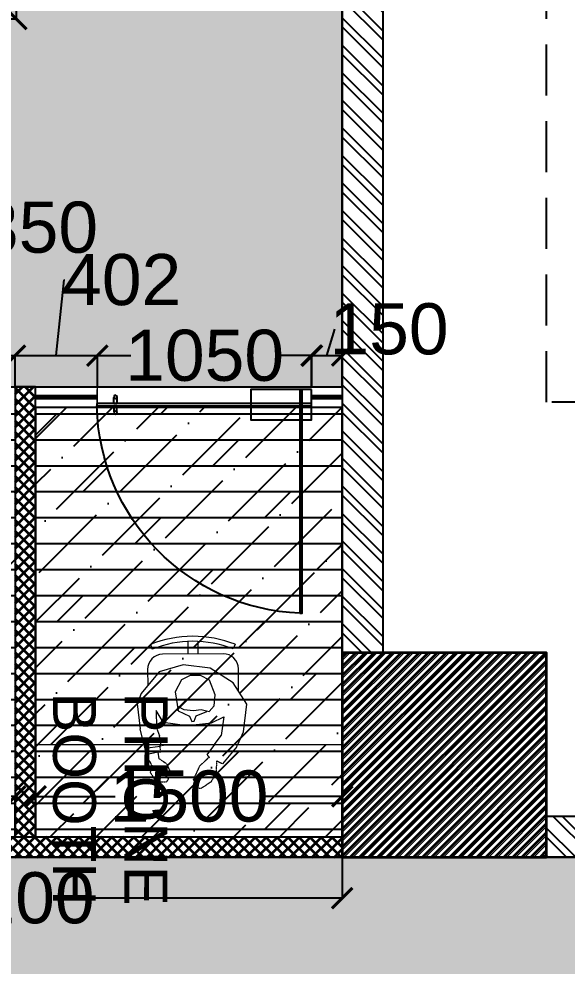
# Model space of a CAD drawing. Header units: millimetres. Extents: x 263321 to 4958806, y 33647 to 987811.
# Drawn here: x 2405170 to 2407852, y 467851 to 472483 of the extents above; entities that cross this region are included whole.
import ezdxf

# ---------------------------------------------------------------- set-up
doc = ezdxf.new("R2010")
doc.units = ezdxf.units.MM
doc.header["$PDMODE"] = 3
doc.linetypes.add('( Hidden )', pattern=[0.375, 0.25, -0.125])
doc.linetypes.add('HIDDEN', pattern=[0.375, 0.25, -0.125])
for name, color, linetype, lineweight in [('A-DOOR-FULL', 40, 'Continuous', 18), ('A-FURN-HUMAN', 252, 'Continuous', 9), ('A-FURN-LOOSE', 24, 'Continuous', 18), ('A-FURN-MODULAR', 6, 'Continuous', 18), ('A-FURN-MODULAR-CHAIR', 5, 'Continuous', 5), ('A-FURN-MODULAR-TABLETOP', 250, 'Continuous', 13), ('A-GLASS PARTITION', 5, 'Continuous', 18), ('A-GYPSUM PARTITION', 250, 'Continuous', 35), ('A-PLAN-COLUMN', 3, 'Continuous', 0), ('A-PLAN-RCC-HATCH', 8, 'Continuous', 13), ('Base 7th & 9th', 250, 'Continuous', 35)]:
    doc.layers.add(name, color=color, linetype=linetype, lineweight=lineweight)
for name, color, linetype in [('A-PLAN-HIDDEN', 1, 'HIDDEN'), ('A-PLAN-WALL', 6, 'Continuous'), ('A-PLAN-WALL HATCH', 8, 'Continuous'), ('CEILING TOA', 7, 'Continuous'), ('CH - MAN', 8, 'Continuous'), ('DOOR', 5, 'Continuous'), ('FLOORING TOA', 7, 'Continuous'), ('PARTITION DIM.', 250, 'Continuous'), ('TEXT', 250, 'Continuous'), ('TOA-FC-MODULAR', 7, 'Continuous')]:
    doc.layers.add(name, color=color, linetype=linetype)
doc.styles.add('ARIAL', font='arial.ttf')
doc.styles.get("Standard").update_dxf_attribs({"font": 'arial.ttf'})
doc.styles.add('TEXT @ 150', font='arial.ttf', dxfattribs={"height": 225})
doc.dimstyles.new('DIM @ 150', dxfattribs={"dimtxt": 225, "dimasz": 100, "dimexe": 1, "dimexo": 0, "dimgap": 0.5, "dimtad": 0, "dimdec": 0, "dimzin": 0, "dimdsep": 46, "dimtxsty": 'TEXT @ 150', "dimblk": 'ARCHTICK', "dimcen": -2, "dimclrd": 8, "dimclre": 8, "dimclrt": 7, "dimadec": 0, "dimazin": 0, "dimtfac": 1, "dimtdec": 0, "dimtofl": 0, "dimtmove": 0, "dimatfit": 3, "dimldrblk": 'OPEN90', "dimfxl": 1, "dimtolj": 1, "dimtzin": 0, "dimlwd": -1, "dimlwe": -1, "dimarcsym": 0})
pattern_1 = [(45, (13069.08, -8478.743), (-26.94076836, 26.94076836), []), (135, (13069.08, -8478.743), (-26.94076836, -26.94076836), [])]
pattern_2 = [(315, (-36049.69, -291334.46), (67.35192, 67.35192), []), (315, (-36049.69, -291379.36), (67.35192, 67.35192), [])]

# ---------------------------------------------------------------- blocks, each defined once
blk = doc.blocks.new('AHU-3')
at = {"layer": 'A-PLAN-WALL HATCH'}
h = blk.add_hatch(dxfattribs=at)
h.set_pattern_fill('ANSI32', color=256, scale=10, angle=-90, style=0)
h.set_pattern_definition(pattern_2)
h.paths.add_polyline_path([(-2549.7, 1790.5), (-2549.7, -2834.5), (-2349.7, -2834.5), (-2349.7, 1790.5)])
h = blk.add_hatch(dxfattribs=at)
h.set_pattern_fill('ANSI32', color=256, scale=10, angle=-90, style=0)
h.set_pattern_definition(pattern_2)
h.paths.add_polyline_path([(-1549.7, -3834.5), (1210.3, -3834.5), (1210.3, -2984.5), (1010.3, -2984.5), (1010.3, -3634.5), (-1549.7, -3634.5)])
at = {"layer": 'A-PLAN-HIDDEN', "ltscale": 1000}
blk.add_lwpolyline([(1350.3, 990.5), (1350.3, -1609.5), (-1549.7, -1609.5), (-1549.7, 990.5)], close=True, dxfattribs=at)
at = {"layer": 'A-PLAN-WALL'}
for points in [[(-2549.7, 1790.5), (-2549.7, -2834.5), (-2349.7, -2834.5), (-2349.7, 1790.5), (-2549.7, 1790.5)], [(-1549.7, -3834.5), (1210.3, -3834.5), (1210.3, -2984.5), (1010.3, -2984.5), (1010.3, -3634.5), (-1549.7, -3634.5), (-1549.7, -3834.5)]]:
    blk.add_lwpolyline(points, dxfattribs=at)
blk = doc.blocks.new('trffcg')
at = {"layer": 'A-FURN-HUMAN', "linetype": '( Hidden )', "lineweight": 5, "ltscale": 2}
for p, q in [((488605.2, 17568.4, 0), (488553.4, 17534.6, 0)), ((488633.3, 17564, 0), (488605.2, 17568.4, 0)), ((488610.1, 17523.4, 0), (488633.3, 17564, 0)), ((488553.4, 17534.6, 0), (488529.5, 17494, 0)), ((488629.8, 17530.9, 0), (488604.5, 17498.6, 0)), ((488604.5, 17498.6, 0), (488610.1, 17523.4, 0)), ((488611.4, 17459.3, 0), (488642.6, 17526, 0)), ((488642.6, 17526, 0), (488629.8, 17530.9, 0)), ((488772.2, 17534.2, 0), (488763.1, 17520.4, 0)), ((488763.1, 17520.4, 0), (488788.2, 17490.7, 0)), ((488822.7, 17536.7, 0), (488772.2, 17534.2, 0)), ((488853.4, 17487.8, 0), (488822.7, 17536.7, 0)), ((488529.5, 17494, 0), (488526, 17435, 0)), ((488763.1, 17494.4, 0), (488751.9, 17489, 0)), ((488751.9, 17489, 0), (488770.7, 17448.8, 0)), ((488783.4, 17469.8, 0), (488763.1, 17494.4, 0)), ((488788.2, 17490.7, 0), (488783.4, 17469.8, 0)), ((488844.1, 17456, 0), (488853.4, 17487.8, 0)), ((488526, 17435, 0), (488497.4, 17449.5, 0)), ((488563.7, 17416.4, 0), (488611.4, 17459.3, 0)), ((488770.7, 17448.8, 0), (488808.5, 17422.2, 0)), ((488873.6, 17401.4, 0), (488844.1, 17456, 0)), ((488431.1, 17372.3, 0), (488423.1, 17355, 0)), ((488574.8, 17403.9, 0), (488563.7, 17416.4, 0)), ((488800.7, 17388.1, 0), (488804.1, 17359.4, 0)), ((488878.4, 17370.4, 0), (488873.6, 17401.4, 0)), ((488882, 17355, 0), (488878.4, 17370.4, 0))]:
    blk.add_line(p, q, dxfattribs=at)
at = {"layer": 'A-FURN-HUMAN', "lineweight": 5}
for p, q in [((488497.4, 17449.5, 0), (488431.1, 17372.3, 0)), ((488808.5, 17422.2, 0), (488812.9, 17389.3, 0)), ((488537.5, 17355, 0), (488574.8, 17403.9, 0)), ((488812.9, 17389.3, 0), (488800.7, 17388.1, 0)), ((488423.1, 17355, 0), (488394.9, 17293.8, 0)), ((488537.5, 17355, 0), (488503.6, 17310.5, 0)), ((488797.8, 17355, 0), (488805.2, 17310.5, 0)), ((488882, 17355, 0), (488900.7, 17275.5, 0)), ((488394.9, 17293.8, 0), (488377.5, 17157.7, 0)), ((488490.3, 17218.7, 0), (488503.6, 17310.5, 0)), ((488820.6, 17270.1, 0), (488805.2, 17310.5, 0)), ((488551.1, 17247.8, 0), (488490.3, 17218.7, 0)), ((488669.7, 17260.5, 0), (488551.1, 17247.8, 0)), ((488787.9, 17243.2, 0), (488669.7, 17260.5, 0)), ((488821.9, 17185.5, 0), (488820.6, 17270.1, 0)), ((488914.5, 17152.7, 0), (488900.7, 17275.5, 0)), ((488377.5, 17157.7, 0), (488443.3, 17052.9, 0)), ((488894.8, 17101.4, 0), (488914.5, 17152.7, 0)), ((488804.9, 16996.3, 0), (488894.8, 17101.4, 0)), ((488443.3, 17052.9, 0), (488556.1, 16981.4, 0)), ((488556.1, 16981.4, 0), (488687.6, 16963.3, 0)), ((488687.6, 16963.3, 0), (488804.9, 16996.3, 0))]:
    blk.add_line(p, q, dxfattribs=at)
at = {"layer": 'A-FURN-HUMAN', "linetype": '( Hidden )', "lineweight": 5, "ltscale": 3}
for p, q in [((488798, 17358.8, 0), (488797.7, 17354.3, 0)), ((488804.1, 17359.4, 0), (488798, 17358.8, 0))]:
    blk.add_line(p, q, dxfattribs=at)
at = {"layer": 'A-FURN-HUMAN', "lineweight": 5}
for points in [[(488812.9, 17389.3), (488875.9, 17402.8)], [(488802.6, 17361.8), (488876.5, 17370.8)], [(488714, 17166.4), (488685.5, 17181.4), (488639.2, 17187.8), (488600.7, 17182.8), (488561.5, 17192.8), (488537.3, 17165.7), (488531.3, 17111), (488558.6, 17039.1), (488603.3, 17015.8), (488653.9, 17015.8), (488696.7, 17037.2), (488727.8, 17095.5), (488714.2, 17188.8), (488659.1, 17214.2), (488647, 17240.6), (488636.3, 17239.2), (488626.4, 17212.8), (488572.9, 17193.5)], [(488787.9, 17243.2), (488821.9, 17185.5)]]:
    blk.add_lwpolyline(points, dxfattribs=at)
at = {"layer": 'A-FURN-MODULAR-CHAIR', "lineweight": 15}
for p, q in [((488417.5, 17094, 0), (488417.5, 16985, 0)), ((488861.5, 16985, 0), (488861.5, 17062.5, 0)), ((488491.5, 16911, 0), (488787.5, 16911, 0))]:
    blk.add_line(p, q, dxfattribs=at)
blk.add_lwpolyline([(488797.7, 17354.3, 0.034638), (488787.5, 17355), (488537.5, 17355)], format="xyb", dxfattribs=at)
for points in [[(488615.1, 16848.9), (488615.1, 16911)], [(488664.4, 16848.9), (488664.4, 16911)], [(488432.8, 16865.2), (488442.1, 16888)], [(488847, 16863.2), (488837.7, 16886)]]:
    blk.add_lwpolyline(points, dxfattribs=at)
for centre, radius, start, end in [((488491.5, 16985), 74, 179.9999, 269.9999), ((488787.5, 16985), 74, 269.9999, 359.9999), ((488642.4, 17381.4), 557.1, 247.9006, 291.542), ((488642.4, 17381.4), 532.5, 247.9006, 291.5161)]:
    blk.add_arc(centre, radius, start, end, dxfattribs=at)
blk = doc.blocks.new('Columns')
at = {"layer": 'A-PLAN-RCC-HATCH'}
h = blk.add_hatch(dxfattribs=at)
h.set_pattern_fill('ANSI31', color=256, scale=250, style=0)
h.set_pattern_definition([(45, (469397.9, -612762.232), (-22.0970869, 22.0970869), [])])
h.paths.add_polyline_path([(28839.7, -20463), (29839.7, -20463), (29839.7, -19463), (28839.7, -19463)])
at = {"layer": 'A-PLAN-COLUMN', "elevation": 0}
blk.add_lwpolyline([(28839.7, -20463), (29839.7, -20463), (29839.7, -19463), (28839.7, -19463)], close=True, dxfattribs=at)
blk = doc.blocks.new('_ArchTick')
at = {"color": 0, "linetype": 'ByBlock', "const_width": 0.15}
blk.add_lwpolyline([(-0.5, -0.5), (0.5, 0.5)], dxfattribs=at)
blk = doc.blocks.new('*D493')
at = {"layer": 'Defpoints', "color": 0, "transparency": 16777216}
for p in [(2403551.6, 468383.1), (2406751.6, 468383.1), (2403551.6, 468183)]:
    blk.add_point(p, dxfattribs=at)
at = {"layer": 'PARTITION DIM.', "color": 8, "transparency": 16777216}
for p, q in [((2403551.6, 468383.1), (2403551.6, 468182)), ((2406751.6, 468383.1), (2406751.6, 468182)), ((2403551.6, 468183), (2404778.3, 468183)), ((2406751.6, 468183), (2405524.9, 468183))]:
    blk.add_line(p, q, dxfattribs=at)
at = {"layer": 'PARTITION DIM.', "color": 8, "transparency": 16777216, "xscale": 100, "yscale": 100, "zscale": 100, "rotation": 180}
blk.add_blockref('_ArchTick', (2403551.6, 468183), dxfattribs=at)
at = {"layer": 'PARTITION DIM.', "color": 8, "transparency": 16777216, "xscale": 100, "yscale": 100, "zscale": 100}
blk.add_blockref('_ArchTick', (2406751.6, 468183), dxfattribs=at)
at = {"layer": 'PARTITION DIM.', "color": 7, "transparency": 16777216, "insert": (2405151.6, 468183), "char_height": 250, "attachment_point": 5}
blk.add_mtext('\\A1;3200', dxfattribs=at)
blk = doc.blocks.new('_Open90')
at = {"color": 0, "linetype": 'ByBlock'}
for p, q in [((-0.5, 0.5), (0, 0)), ((0, 0), (-1, 0)), ((0, 0), (-0.5, -0.5))]:
    blk.add_line(p, q, dxfattribs=at)
blk = doc.blocks.new('*D494')
at = {"layer": 'Defpoints', "color": 0, "transparency": 16777216}
for p in [(2405151.6, 468680.7), (2403651.6, 468482.2), (2405151.6, 468482.8)]:
    blk.add_point(p, dxfattribs=at)
at = {"layer": 'PARTITION DIM.', "color": 8, "transparency": 16777216}
for p, q in [((2403651.6, 468482.2), (2403651.6, 468681.7)), ((2403651.6, 468680.7), (2404040, 468680.7)), ((2405151.6, 468680.7), (2404763.2, 468680.7)), ((2405151.6, 468482.8), (2405151.6, 468681.7))]:
    blk.add_line(p, q, dxfattribs=at)
at = {"layer": 'PARTITION DIM.', "color": 8, "transparency": 16777216, "xscale": 100, "yscale": 100, "zscale": 100, "rotation": 180}
blk.add_blockref('_ArchTick', (2403651.6, 468680.7), dxfattribs=at)
at = {"layer": 'PARTITION DIM.', "color": 8, "transparency": 16777216, "xscale": 100, "yscale": 100, "zscale": 100}
blk.add_blockref('_ArchTick', (2405151.6, 468680.7), dxfattribs=at)
at = {"layer": 'PARTITION DIM.', "color": 7, "transparency": 16777216, "insert": (2404401.6, 468680.7), "char_height": 250, "attachment_point": 5}
blk.add_mtext('\\A1;1500', dxfattribs=at)
blk = doc.blocks.new('*D495')
at = {"layer": 'Defpoints', "color": 0, "transparency": 16777216}
for p in [(2405252.2, 468680.7), (2405252.2, 468482.8), (2406752.2, 468482.2)]:
    blk.add_point(p, dxfattribs=at)
at = {"layer": 'PARTITION DIM.', "color": 8, "transparency": 16777216}
for p, q in [((2405252.2, 468482.8), (2405252.2, 468681.7)), ((2405252.2, 468680.7), (2405640.6, 468680.7)), ((2406752.2, 468680.7), (2406363.8, 468680.7)), ((2406752.2, 468482.2), (2406752.2, 468681.7))]:
    blk.add_line(p, q, dxfattribs=at)
at = {"layer": 'PARTITION DIM.', "color": 8, "transparency": 16777216, "xscale": 100, "yscale": 100, "zscale": 100, "rotation": 180}
blk.add_blockref('_ArchTick', (2405252.2, 468680.7), dxfattribs=at)
at = {"layer": 'PARTITION DIM.', "color": 8, "transparency": 16777216, "xscale": 100, "yscale": 100, "zscale": 100}
blk.add_blockref('_ArchTick', (2406752.2, 468680.7), dxfattribs=at)
at = {"layer": 'PARTITION DIM.', "color": 7, "transparency": 16777216, "insert": (2406002.2, 468680.7), "char_height": 250, "attachment_point": 5}
blk.add_mtext('\\A1;1500', dxfattribs=at)
blk = doc.blocks.new('*D500')
at = {"layer": 'Defpoints', "color": 0, "transparency": 16777216}
for p in [(2405151.4, 470836.4), (2404801.8, 470683.1), (2405151.4, 470683.1)]:
    blk.add_point(p, dxfattribs=at)
at = {"layer": 'PARTITION DIM.', "color": 8, "transparency": 16777216}
for p, q in [((2404976.6, 470836.4), (2404988.6, 471462.9)), ((2404988.6, 471462.9), (2404989.6, 471462.9)), ((2404801.8, 470683.1), (2404801.8, 470837.4)), ((2404801.8, 470836.4), (2405151.4, 470836.4)), ((2405151.4, 470683.1), (2405151.4, 470837.4))]:
    blk.add_line(p, q, dxfattribs=at)
at = {"layer": 'PARTITION DIM.', "color": 8, "transparency": 16777216, "xscale": 100, "yscale": 100, "zscale": 100, "rotation": 180}
blk.add_blockref('_ArchTick', (2404801.8, 470836.4), dxfattribs=at)
at = {"layer": 'PARTITION DIM.', "color": 8, "transparency": 16777216, "xscale": 100, "yscale": 100, "zscale": 100}
blk.add_blockref('_ArchTick', (2405151.4, 470836.4), dxfattribs=at)
at = {"layer": 'PARTITION DIM.', "color": 7, "transparency": 16777216, "insert": (2405265.8, 471462.9), "char_height": 250, "attachment_point": 5}
blk.add_mtext('\\A1;350', dxfattribs=at)
blk = doc.blocks.new('*D501')
at = {"layer": 'Defpoints', "color": 0, "transparency": 16777216}
for p in [(2405553.8, 470836.4), (2405151.4, 470683.1), (2405553.8, 470683.1)]:
    blk.add_point(p, dxfattribs=at)
at = {"layer": 'PARTITION DIM.', "color": 8, "transparency": 16777216}
for p, q in [((2405352.6, 470836.4), (2405391.4, 471206.6)), ((2405391.4, 471206.6), (2405392.4, 471206.6)), ((2405151.4, 470683.1), (2405151.4, 470837.4)), ((2405151.4, 470836.4), (2405553.8, 470836.4)), ((2405553.8, 470683.1), (2405553.8, 470837.4))]:
    blk.add_line(p, q, dxfattribs=at)
at = {"layer": 'PARTITION DIM.', "color": 8, "transparency": 16777216, "xscale": 100, "yscale": 100, "zscale": 100, "rotation": 180}
blk.add_blockref('_ArchTick', (2405151.4, 470836.4), dxfattribs=at)
at = {"layer": 'PARTITION DIM.', "color": 8, "transparency": 16777216, "xscale": 100, "yscale": 100, "zscale": 100}
blk.add_blockref('_ArchTick', (2405553.8, 470836.4), dxfattribs=at)
at = {"layer": 'PARTITION DIM.', "color": 7, "transparency": 16777216, "insert": (2405672.8, 471206.6), "char_height": 250, "attachment_point": 5}
blk.add_mtext('\\A1;402', dxfattribs=at)
blk = doc.blocks.new('*D502')
at = {"layer": 'Defpoints', "color": 0, "transparency": 16777216}
for p in [(2406603.3, 470836.4), (2405553.8, 470683.1), (2406603.3, 470683.1)]:
    blk.add_point(p, dxfattribs=at)
at = {"layer": 'PARTITION DIM.', "color": 8, "transparency": 16777216}
for p, q in [((2405553.8, 470683.1), (2405553.8, 470837.4)), ((2405553.8, 470836.4), (2405716.9, 470836.4)), ((2406603.3, 470836.4), (2406440.2, 470836.4)), ((2406603.3, 470683.1), (2406603.3, 470837.4))]:
    blk.add_line(p, q, dxfattribs=at)
at = {"layer": 'PARTITION DIM.', "color": 8, "transparency": 16777216, "xscale": 100, "yscale": 100, "zscale": 100, "rotation": 180}
blk.add_blockref('_ArchTick', (2405553.8, 470836.4), dxfattribs=at)
at = {"layer": 'PARTITION DIM.', "color": 8, "transparency": 16777216, "xscale": 100, "yscale": 100, "zscale": 100}
blk.add_blockref('_ArchTick', (2406603.3, 470836.4), dxfattribs=at)
at = {"layer": 'PARTITION DIM.', "color": 7, "transparency": 16777216, "insert": (2406078.6, 470836.4), "char_height": 250, "attachment_point": 5}
blk.add_mtext('\\A1;1050', dxfattribs=at)
blk = doc.blocks.new('*D503')
at = {"layer": 'Defpoints', "color": 0, "transparency": 16777216}
for p in [(2406751.3, 470836.4), (2406601.3, 470683.1), (2406751.3, 470683.1)]:
    blk.add_point(p, dxfattribs=at)
at = {"layer": 'PARTITION DIM.', "color": 8, "transparency": 16777216}
for p, q in [((2406676.3, 470836.4), (2406715.1, 470965.8)), ((2406715.1, 470965.8), (2406716.1, 470965.8)), ((2406601.3, 470683.1), (2406601.3, 470837.4)), ((2406601.3, 470836.4), (2406751.3, 470836.4)), ((2406751.3, 470683.1), (2406751.3, 470837.4))]:
    blk.add_line(p, q, dxfattribs=at)
at = {"layer": 'PARTITION DIM.', "color": 8, "transparency": 16777216, "xscale": 100, "yscale": 100, "zscale": 100, "rotation": 180}
blk.add_blockref('_ArchTick', (2406601.3, 470836.4), dxfattribs=at)
at = {"layer": 'PARTITION DIM.', "color": 8, "transparency": 16777216, "xscale": 100, "yscale": 100, "zscale": 100}
blk.add_blockref('_ArchTick', (2406751.3, 470836.4), dxfattribs=at)
at = {"layer": 'PARTITION DIM.', "color": 7, "transparency": 16777216, "insert": (2406980.6, 470965.8), "char_height": 250, "attachment_point": 5}
blk.add_mtext('\\A1;150', dxfattribs=at)
blk = doc.blocks.new('*D516')
at = {"layer": 'Defpoints', "color": 0, "transparency": 16777216}
for p in [(2404951.6, 478181.6), (2405157.7, 478181.6), (2404951.6, 472483.1)]:
    blk.add_point(p, dxfattribs=at)
at = {"layer": 'PARTITION DIM.', "color": 8, "transparency": 16777216}
for p, q in [((2404951.6, 478181.6), (2405158.7, 478181.6)), ((2405157.7, 478181.6), (2405157.7, 475706.4)), ((2405157.7, 472483.1), (2405157.7, 474958.3)), ((2404951.6, 472483.1), (2405158.7, 472483.1))]:
    blk.add_line(p, q, dxfattribs=at)
at = {"layer": 'PARTITION DIM.', "color": 8, "transparency": 16777216, "xscale": 100, "yscale": 100, "zscale": 100}
for p, rotation in [((2405157.7, 478181.6), 90), ((2405157.7, 472483.1), 270)]:
    blk.add_blockref('_ArchTick', p, dxfattribs=dict(at, rotation=rotation))
at = {"layer": 'PARTITION DIM.', "color": 7, "transparency": 16777216, "insert": (2405157.7, 475332.4), "char_height": 250, "attachment_point": 5, "rotation": 90}
blk.add_mtext('\\A1;5699', dxfattribs=at)
blk = doc.blocks.new('door-3f-01')
at = {"layer": 'A-GLASS PARTITION', "color": 5}
blk.add_line((-36, 0), (-36, 4), dxfattribs=at)
at = {"layer": 'DOOR', "elevation": 0}
blk.add_lwpolyline([(-1.95, 37.5), (-1.55, 37.5), (-1.55, 0), (-1.95, 0)], close=True, dxfattribs=at)
at = {"layer": 'DOOR', "color": 252, "true_color": 0x939598}
blk.add_lwpolyline([(0, 0), (-10.2, 0), (-10.2, 5.08), (0, 5.08), (0, 0)], dxfattribs=at)
at = {"layer": 'DOOR'}
for points in [[(-32.64, 3.74), (-32.64, 2.74), (-33.14, 2.74), (-33.14, 3.74)], [(-32.64, 1.34), (-32.64, 2.34), (-33.14, 2.34), (-33.14, 1.34)]]:
    blk.add_lwpolyline(points, dxfattribs=at)
blk.add_lwpolyline([(-36, 2.34), (-36, 2.74), (0, 2.74), (0, 2.34)], close=True, dxfattribs=at)
for centre in [(-32.89, 3.86), (-32.89, 1.22)]:
    blk.add_circle(centre, 0.278, dxfattribs=at)
at = {"layer": 'DOOR', "color": 252, "true_color": 0x939598}
blk.add_arc((-0.52, 2.04, 0), 35.48, 92.2973, 178.8766, dxfattribs=at)

msp = doc.modelspace()

# ---------------------------------------------------------------- hatches: boundary and pattern name
at = {"layer": 'A-GYPSUM PARTITION', "true_color": 0x636466}
h = msp.add_hatch(dxfattribs=at)
h.set_pattern_fill('ANSI37', color=251, scale=12)
h.set_pattern_definition(pattern_1)
h.paths.add_polyline_path([(2405251.6, 468482), (2405251.4, 470683), (2405151.4, 470683), (2405151.6, 468482)])
h = msp.add_hatch(dxfattribs=at)
h.set_pattern_fill('ANSI37', color=251, scale=12)
h.set_pattern_definition(pattern_1)
h.paths.add_polyline_path([(2406751.6, 468481.9), (2403651.6, 468482.2), (2403651.6, 468382.6), (2406751.6, 468381.9)])
at = {"layer": 'Base 7th & 9th'}
h = msp.add_hatch(dxfattribs=at)
h.set_pattern_fill('ANSI31', color=256, scale=250, style=0)
h.set_pattern_definition([(45, (2847309.825, -123916.18), (-22.0970869, 22.0970869), [])])
h.paths.add_polyline_path([(2406751.6, 468383.1), (2407751.6, 468383.1), (2407751.6, 469383.1), (2406751.6, 469383.1)])
at = {"layer": 'CEILING TOA', "true_color": 0x939598}
h = msp.add_hatch(dxfattribs=at)
h.set_pattern_fill('ANSI36', color=252, scale=50)
h.set_pattern_definition([(45, (14669.05, -8478.74), (84.189901, 308.696304), [396.875, -79.375, 0, -79.375])])
h.paths.add_polyline_path([(2405251.6, 468482.8), (2406751.3, 468482.8), (2406751.3, 470583), (2405251.6, 470583)])
at = {"layer": 'FLOORING TOA', "true_color": 0xc7c8ca}
h = msp.add_hatch(dxfattribs=at)
h.set_pattern_fill('EARTH', color=9, scale=120)
edge = h.paths.add_edge_path()
edge.add_line((2399150.3, 470683.1), (2406751.6, 470683.1))
edge.add_line((2406751.6, 470683.1), (2406751.6, 489283.1))
edge.add_line((2406751.6, 489283.1), (2406777, 491421.9))
edge.add_line((2406777, 491421.9), (2410711.6, 491383.1))
edge.add_line((2410711.6, 491383.1), (2410711.6, 490662.8))
edge.add_line((2410711.6, 490662.8), (2412251.6, 490662.8))
edge.add_line((2412251.6, 490662.8), (2412251.6, 491383.1))
edge.add_line((2412251.6, 491383.1), (2413501.6, 491383.1))
edge.add_line((2413501.6, 491383.1), (2413501.6, 490641.9))
edge.add_line((2413501.6, 490641.9), (2414541.6, 490641.9))
edge.add_line((2414541.6, 490641.9), (2414541.6, 491383.1))
edge.add_line((2414541.6, 491383.1), (2419059.8, 491383.1))
edge.add_line((2419059.8, 491383.1), (2419290.9, 492883.1))
edge.add_line((2419290.9, 492883.1), (2413191.6, 492883.1))
edge.add_line((2413191.6, 492883.1), (2413191.6, 495458.2))
edge.add_line((2413191.6, 495458.2), (2416206.2, 495458.2))
edge.add_line((2416206.2, 495458.2), (2416206.2, 496558.2))
edge.add_line((2416206.2, 496558.2), (2413191.6, 496558.2))
edge.add_line((2413191.6, 496558.2), (2413191.6, 498963.1))
edge.add_line((2413191.6, 498963.1), (2411651.6, 498963.1))
edge.add_line((2411651.6, 498963.1), (2411651.6, 492883.1))
edge.add_line((2411651.6, 492883.1), (2404451.6, 492883.1))
edge.add_line((2404451.6, 492883.1), (2404452.6, 502283.1))
edge.add_line((2404452.6, 502283.1), (2402951.6, 502283.1))
edge.add_line((2402951.6, 502283.1), (2402951.4, 497183.5))
edge.add_line((2402951.4, 497183.5), (2402951.6, 497133.1))
edge.add_line((2402951.6, 497133.1), (2399951.6, 497133.1))
edge.add_line((2399951.6, 497133.1), (2399951.6, 505326.9))
edge.add_arc((2397396.4, -38564.5), 543897.4, 89.730828, 95.307778)
edge.add_line((2347082.8, 503000.8), (2347082.9, 472483.1))
edge.add_line((2347082.9, 472483.1), (2343851.6, 472483.1))
edge.add_line((2343851.6, 472483.1), (2343851.6, 458383.2))
edge.add_line((2343851.6, 458383.2), (2354252.4, 458383.2))
edge.add_line((2354252.4, 458383.2), (2354252.7, 455753.4))
edge.add_arc((2374151.3, 141679.3), 314703.8, 88.069715, 93.625218, ccw=False)
edge.add_line((2384751.6, 456204.5), (2384751.6, 459200.3))
edge.add_line((2384751.6, 459200.3), (2394751.8, 459200.3))
edge.add_line((2394751.8, 459200.3), (2394749.6, 457484.3))
edge.add_line((2394749.6, 457484.3), (2395751.6, 457483.1))
edge.add_line((2395751.6, 457483.1), (2395751.6, 458383.1))
edge.add_line((2395751.6, 458383.1), (2396651.6, 458383.1))
edge.add_line((2396651.6, 458383.1), (2396651.6, 459197.4))
edge.add_line((2396651.6, 459197.4), (2399811.2, 459198))
edge.add_line((2399811.2, 459198), (2399811.2, 460833.1))
edge.add_line((2399811.2, 460833.1), (2398551.6, 460833.1))
edge.add_line((2398551.6, 460833.1), (2398551.6, 466883.1))
edge.add_line((2398551.6, 466883.1), (2403551.7, 466883.1))
edge.add_line((2403551.7, 466883.1), (2403551.7, 465533.1))
edge.add_line((2403551.7, 465533.1), (2407851.7, 465533.1))
edge.add_line((2407851.7, 465533.1), (2407851.7, 460783.1))
edge.add_line((2407851.7, 460783.1), (2409491.6, 460783.1))
edge.add_line((2409491.6, 460783.1), (2409496.3, 466883.1))
edge.add_line((2409496.3, 466883.1), (2415285.8, 466883.1))
edge.add_line((2415285.8, 466883.1), (2415516.9, 468383.1))
edge.add_line((2415516.9, 468383.1), (2399151.6, 468383.1))
edge.add_arc((2399151.6, 468983.1), 600, 180.0002, 269.9977, ccw=False)
edge.add_line((2398551.6, 468983.1), (2398551.6, 470083.1))
edge.add_arc((2399151.6, 470083.1), 600, 90.125, 179.9999, ccw=False)
edge = h.paths.add_edge_path(flags=16)
edge.add_line((2350804.3, 495933.1), (2349254.3, 495933.1))
edge.add_arc((2349254.3, 495533.1), 400, 90.0003, 179.7889)
edge.add_line((2348854.3, 495534.5), (2348854.3, 492844.4))
edge.add_line((2348854.3, 492844.4), (2350804.3, 492844.4))
edge.add_line((2350804.3, 492844.4), (2350804.3, 495933.1))
h.paths.add_polyline_path([(2380451.6, 495933.1), (2394411.6, 495933.1), (2394411.6, 489283.1), (2388129.7, 489289.9), (2388129.7, 487283.1), (2379984.7, 487283), (2379984.7, 489283.1), (2380551.6, 489283.1)], flags=16)
edge = h.paths.add_edge_path(flags=16)
edge.add_line((2404951.6, 487283.1), (2348951.6, 487283.1))
edge.add_arc((2348951.6, 486983.1), 300, 90, 179.997)
edge.add_line((2348651.6, 486983.1), (2348650.9, 472483.1))
edge.add_line((2348650.9, 472483.1), (2404951.6, 472483.1))
edge.add_line((2404951.6, 472483.1), (2404951.6, 487283.1))
h.paths.add_polyline_path([(2396751.6, 460833.1), (2396751.6, 464283.1)], flags=16)
at = {"layer": 'FLOORING TOA', "true_color": 0x636466}
h = msp.add_hatch(dxfattribs=at)
h.set_pattern_fill('DOLMIT', color=251, scale=20)
h.set_pattern_definition([(0, (90021.14, 24146.98), (0, 127), []), (45, (90021.14, 24146.98), (-253.999827, 253.999827), [179.60512, -359.210245])])
h.paths.add_polyline_path([(2405151.4, 470583), (2403651.6, 470583), (2403651.6, 468482.8), (2405151.4, 468482.8)])
h.paths.add_polyline_path([(2405251.6, 468483), (2406751.3, 468483), (2406751.3, 470583.1), (2405251.6, 470583.1)])

# ---------------------------------------------------------------- linework, layer by layer
at = {"elevation": 0}
for points in [[(2405251.6, 468482), (2405251.4, 470683), (2405151.4, 470683), (2405151.6, 468482)], [(2406751.6, 468481.9), (2403651.6, 468482.2), (2403651.6, 468382.6), (2406751.6, 468381.9)]]:
    msp.add_lwpolyline(points, close=True, dxfattribs=at)
at = {"layer": 'A-FURN-LOOSE', "elevation": 0}
msp.add_lwpolyline([(2405251.6, 468932.8), (2405251.6, 468482.8), (2406751.6, 468482.8), (2406751.6, 468932.8)], close=True, dxfattribs=at)
at = {"layer": 'A-FURN-MODULAR'}
msp.add_line((2405952.1, 468482.5), (2403651.6, 468482.2), dxfattribs=at)
at = {"layer": 'A-GLASS PARTITION', "linetype": 'ByBlock', "ltscale": 5}
for p, q in [((2405553.8, 470683.1), (2405251.4, 470683)), ((2405553.8, 470583.1), (2405553.8, 470683.1)), ((2406751.3, 470683.1), (2406601.3, 470683.1)), ((2405553.8, 470583.1), (2405251.4, 470583)), ((2406751.3, 470583.1), (2406601.3, 470583.1))]:
    msp.add_line(p, q, dxfattribs=at)
at = {"layer": 'A-GLASS PARTITION', "linetype": 'ByBlock', "ltscale": 5, "const_width": 25, "elevation": 0}
for points in [[(2405251.4, 470632.7), (2405553.8, 470632.8)], [(2406601.3, 470632.9), (2406751.3, 470632.9)]]:
    msp.add_lwpolyline(points, dxfattribs=at)
at = {"layer": 'Base 7th & 9th', "elevation": 0}
msp.add_lwpolyline([(2406751.6, 468383.1), (2407751.6, 468383.1), (2407751.6, 469383.1), (2406751.6, 469383.1)], close=True, dxfattribs=at)
at = {"layer": 'CEILING TOA', "elevation": 0}
msp.add_lwpolyline([(2405251.6, 468483), (2406751.3, 468483), (2406751.3, 470583.1), (2405251.6, 470583.1)], close=True, dxfattribs=at)
at = {"layer": 'CH - MAN'}
for points in [[(2406751.6, 470683.1), (2406751.6, 489283.1)], [(2399150.3, 470683.1), (2406751.6, 470683.1)]]:
    msp.add_lwpolyline(points, dxfattribs=at)
at = {"layer": 'FLOORING TOA'}
for points in [[(2406751.6, 470683.1), (2406751.6, 489283.1)], [(2399150.3, 470683.1), (2406751.6, 470683.1)], [(2415516.9, 468383.1), (2399151.6, 468383.1)]]:
    msp.add_lwpolyline(points, dxfattribs=at)
at = {"layer": 'TOA-FC-MODULAR', "elevation": 0}
msp.add_lwpolyline([(2405251.6, 468482.8), (2406751.3, 468482.8), (2406751.3, 470583), (2405251.6, 470583)], close=True, dxfattribs=at)

# ---------------------------------------------------------------- block references
at = {"layer": 'A-DOOR-FULL', "linetype": 'Continuous', "xscale": -29.16666484490015, "yscale": 29.16666484490015, "zscale": 29.16666484490015, "rotation": 180.0001034657425}
msp.add_blockref('door-3f-01', (2406601.3, 470670), dxfattribs=at)
at = {"layer": 'A-FURN-MODULAR-TABLETOP', "color": 161, "linetype": 'ByBlock', "rotation": 180.4623680462935}
msp.add_blockref('trffcg', (2894508.1, 490230.6), dxfattribs=at)
at = {"layer": 'A-PLAN-COLUMN'}
msp.add_blockref('Columns', (2377911.9, 488846.1), dxfattribs=at)
at = {"layer": 'Base 7th & 9th'}
msp.add_blockref('AHU-3', (2409301.3, 472217.5), dxfattribs=at)

# ---------------------------------------------------------------- texts
at = {"layer": 'TEXT', "insert": (2405333.1, 468146.4), "char_height": 210, "width": 3428.232, "attachment_point": 9, "rotation": 269.9351, "style": 'ARIAL'}
msp.add_mtext('PHONE \\PBOOTH', dxfattribs=at)

# ---------------------------------------------------------------- dimensions: what is measured, and where the dimension line sits
at = {"layer": 'PARTITION DIM.'}
for base, p1, p2, angle, picture, middle in [((2405157.6508, 478181.6461), (2404951.6305, 472483.0593), (2404951.6305, 478181.6461), 90, '*D516', (2405157.6508, 475332.3527)), ((2405252.2, 468680.7), (2406752.2, 468482.2), (2405252.2, 468482.8), 180, '*D495', (2406002.2, 468680.7))]:
    dim = msp.add_linear_dim(base=base, p1=p1, p2=p2, angle=angle, dimstyle='DIM @ 150', override={"dimtxt": 250, "dimtxsty": 'Standard', "dimarcsym": 1}, dxfattribs=at)
    dim.commit()
    dim.dimension.update_dxf_attribs({"geometry": picture, "text_midpoint": middle})
for base, p1, p2, picture, middle in [((2405151.4, 470836.4), (2404801.8, 470683.1), (2405151.4, 470683.1), '*D500', (2404990.1, 471462.9)), ((2405553.8, 470836.4), (2405151.4, 470683.1), (2405553.8, 470683.1), '*D501', (2405392.9, 471206.6))]:
    dim = msp.add_linear_dim(base=base, p1=p1, p2=p2, dimstyle='DIM @ 150', override={"dimtxt": 250, "dimtxsty": 'Standard', "dimtmove": 1, "dimarcsym": 1}, dxfattribs=at)
    dim.commit()
    dim.dimension.update_dxf_attribs({"geometry": picture, "text_midpoint": middle, "dimtype": 160})
for base, p1, p2, override, picture, middle in [((2406751.3, 470836.4), (2406601.3, 470683.1), (2406751.3, 470683.1), {"dimtxt": 250, "dimtxsty": 'Standard', "dimtmove": 1, "dimarcsym": 1}, '*D503', (2406716.6, 470965.8)), ((2406603.3333, 470836.3906), (2405553.7694, 470683.0578), (2406603.3333, 470683.0593), {"dimtxt": 250, "dimtxsty": 'Standard', "dimtmove": 1, "dimarcsym": 1}, '*D502', (2406078.5513, 470836.3906)), ((2405151.6, 468680.7), (2403651.6, 468482.2), (2405151.6, 468482.8), {"dimtxt": 250, "dimtxsty": 'Standard', "dimarcsym": 1}, '*D494', (2404401.6, 468680.7)), ((2403551.6, 468183), (2406751.6, 468383.1), (2403551.6, 468383.1), {"dimtxt": 250, "dimtxsty": 'Standard', "dimarcsym": 1}, '*D493', (2405151.6, 468183))]:
    dim = msp.add_linear_dim(base=base, p1=p1, p2=p2, dimstyle='DIM @ 150', override=override, dxfattribs=at)
    dim.commit()
    dim.dimension.update_dxf_attribs({"geometry": picture, "text_midpoint": middle})

doc.saveas('drawing.dxf')
